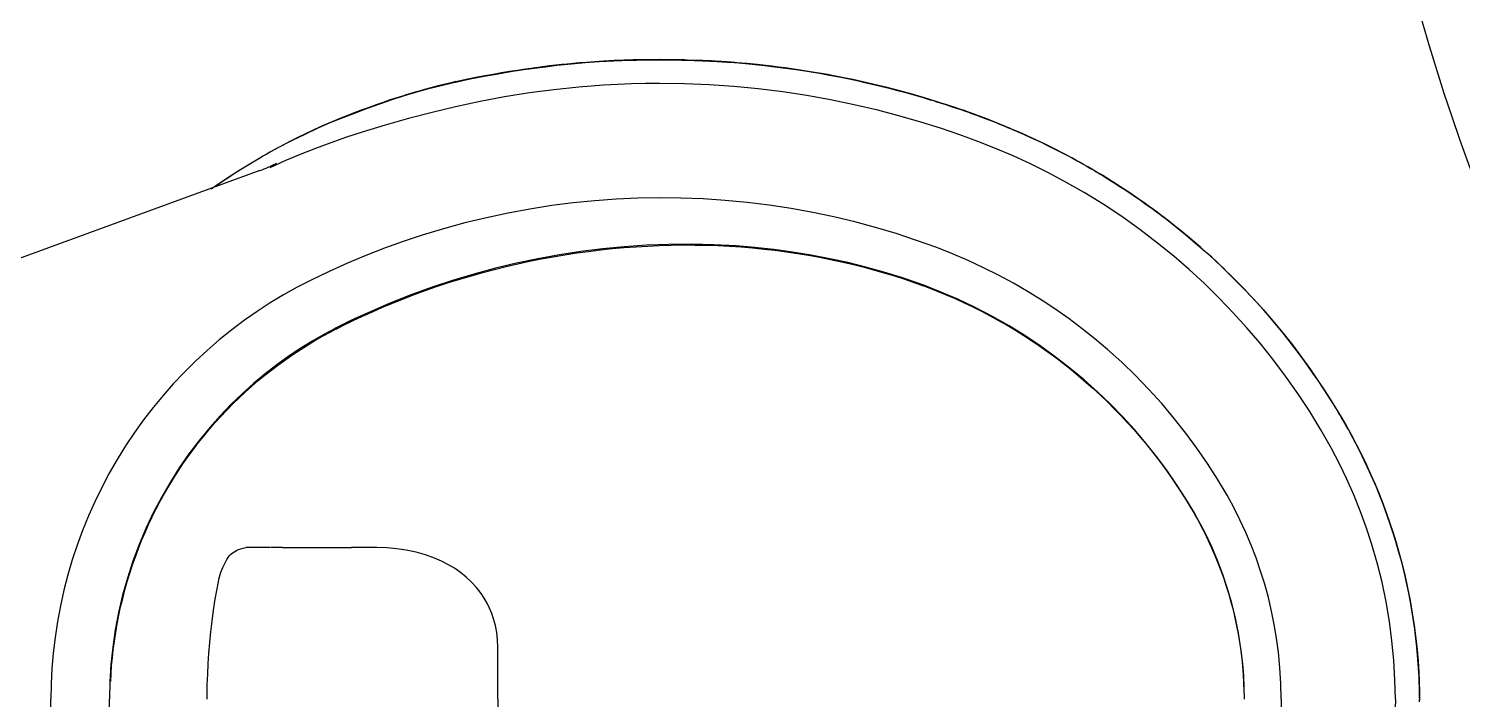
# Model space of a CAD drawing. Header units: metres. Extents: x 2442 to 5008, y 1070 to 2228.
# Drawn here: x 2512.6025 to 2513.0288, y 1093.0941 to 1093.2935 of the extents above; entities that cross this region are included whole.
import ezdxf

# ---------------------------------------------------------------- set-up
doc = ezdxf.new("R2010")
doc.units = ezdxf.units.M
doc.layers.add('ARQ LAYOUT', color=252, linetype='Continuous')
doc.layers.add('ARQ-TEXTO3', color=3, linetype='Continuous')

# ---------------------------------------------------------------- blocks, each defined once
blk = doc.blocks.new('A$C072D13A2')
for p, q in [((0.15773, -0.21299), (0.11625, -0.09953)), ((-0.00412, -0.15094), (0.00045, -0.15086)), ((0.00501, -0.15094), (0.00045, -0.15086)), ((0.00958, -0.15116), (0.00501, -0.15094)), ((0.01413, -0.15154), (0.00958, -0.15116)), ((0.01885, -0.15209), (0.01413, -0.15154)), ((0.02356, -0.1528), (0.01885, -0.15209)), ((0.02825, -0.15367), (0.02356, -0.1528)), ((0.0329, -0.1547), (0.02825, -0.15367)), ((0.03751, -0.15589), (0.0329, -0.1547)), ((0.04194, -0.1572), (0.03751, -0.15589)), ((0.04634, -0.15865), (0.04194, -0.1572)), ((0.05068, -0.16025), (0.04634, -0.15865)), ((0.05497, -0.16199), (0.05068, -0.16025)), ((0.05919, -0.16387), (0.05497, -0.16199)), ((0.06347, -0.16595), (0.05919, -0.16387)), ((0.06768, -0.16818), (0.06347, -0.16595)), ((-0.00474, -0.16835), (0.00045, -0.16824)), ((0.00564, -0.16835), (0.00045, -0.16824)), ((0.01082, -0.16868), (0.00564, -0.16835)), ((0.00579, -0.16864), (0.00821, -0.16876)), ((0.00821, -0.16876), (0.01043, -0.16891)), ((0.01043, -0.16891), (0.0128, -0.16912)), ((0.01599, -0.16922), (0.01082, -0.16868)), ((0.0128, -0.16912), (0.01518, -0.16938)), ((0.01518, -0.16938), (0.01775, -0.16972)), ((0.02113, -0.16997), (0.01599, -0.16922)), ((0.01775, -0.16972), (0.02032, -0.17011)), ((0.02032, -0.17011), (0.02288, -0.17055)), ((0.02623, -0.17094), (0.02113, -0.16997)), ((0.07181, -0.17056), (0.06768, -0.16818)), ((0.02288, -0.17055), (0.02543, -0.17104)), ((0.02543, -0.17104), (0.02796, -0.17159)), ((0.03139, -0.17215), (0.02623, -0.17094)), ((0.02796, -0.17159), (0.03048, -0.17219)), ((0.03048, -0.17219), (0.03298, -0.17284)), ((0.03651, -0.17358), (0.03139, -0.17215)), ((0.03298, -0.17284), (0.03547, -0.17354)), ((0.03547, -0.17354), (0.03794, -0.1743)), ((0.04156, -0.17523), (0.03651, -0.17358)), ((0.03794, -0.1743), (0.0404, -0.1751)), ((0.07586, -0.17307), (0.07181, -0.17056)), ((0.07982, -0.17572), (0.07586, -0.17307)), ((0.0404, -0.1751), (0.04283, -0.17596)), ((0.04653, -0.17709), (0.04156, -0.17523)), ((0.04283, -0.17596), (0.04526, -0.17687)), ((0.04526, -0.17687), (0.04766, -0.17783)), ((0.05128, -0.17909), (0.04653, -0.17709)), ((0.04766, -0.17783), (0.05005, -0.17884)), ((0.05005, -0.17884), (0.0524, -0.1799)), ((0.08357, -0.17842), (0.07982, -0.17572)), ((0.08724, -0.18124), (0.08357, -0.17842)), ((0.05594, -0.1813), (0.05128, -0.17909)), ((0.0524, -0.1799), (0.05474, -0.181)), ((0.05474, -0.181), (0.05706, -0.18216)), ((0.06051, -0.1837), (0.05594, -0.1813)), ((0.05706, -0.18216), (0.05935, -0.18337)), ((0.09081, -0.18419), (0.08724, -0.18124)), ((0.05935, -0.18337), (0.06163, -0.18463)), ((0.06497, -0.18628), (0.06051, -0.1837)), ((0.06163, -0.18463), (0.06387, -0.18593)), ((0.06387, -0.18593), (0.06609, -0.18728)), ((0.06925, -0.189), (0.06497, -0.18628)), ((0.06609, -0.18728), (0.06829, -0.18868)), ((0.09428, -0.18725), (0.09081, -0.18419)), ((0.09764, -0.19043), (0.09428, -0.18725)), ((0.06829, -0.18868), (0.07045, -0.19012)), ((0.07342, -0.19189), (0.06925, -0.189)), ((0.07045, -0.19012), (0.07257, -0.1916)), ((0.07257, -0.1916), (0.07466, -0.19313)), ((0.10099, -0.19381), (0.09764, -0.19043)), ((0.07747, -0.19495), (0.07342, -0.19189)), ((0.07466, -0.19313), (0.07672, -0.19469)), ((0.07672, -0.19469), (0.07873, -0.1963)), ((0.08139, -0.19818), (0.07747, -0.19495)), ((0.10422, -0.19731), (0.10099, -0.19381)), ((0.00045, -0.1973), (0.00178, -0.19731)), ((0.00178, -0.19731), (0.00475, -0.19736)), ((0.00475, -0.19736), (0.00793, -0.19747)), ((0.00793, -0.19747), (0.01103, -0.19763)), ((0.01103, -0.19763), (0.01416, -0.19784)), ((0.01416, -0.19784), (0.01732, -0.19811)), ((0.01732, -0.19811), (0.02051, -0.19843)), ((0.02051, -0.19843), (0.02372, -0.19881)), ((0.02372, -0.19881), (0.02696, -0.19924)), ((0.02696, -0.19924), (0.03021, -0.19973)), ((0.03021, -0.19973), (0.03544, -0.20064)), ((0.07873, -0.1963), (0.08071, -0.19794)), ((0.08071, -0.19794), (0.08266, -0.19963)), ((0.0848, -0.20122), (0.08139, -0.19818)), ((0.08266, -0.19963), (0.08458, -0.20137)), ((0.10734, -0.20091), (0.10422, -0.19731)), ((0.15225, -0.19849), (0.15381, -0.20074)), ((0.15305, -0.19985), (0.15241, -0.19892)), ((0.15443, -0.20188), (0.15305, -0.19985)), ((0.03544, -0.20064), (0.03615, -0.2008)), ((0.03615, -0.2008), (0.03687, -0.20099)), ((0.03687, -0.20099), (0.03759, -0.20119)), ((0.03759, -0.20119), (0.03829, -0.20143)), ((0.03829, -0.20143), (0.03897, -0.20168)), ((0.03897, -0.20168), (0.03963, -0.20195)), ((0.03963, -0.20195), (0.04027, -0.20223)), ((0.04027, -0.20223), (0.04088, -0.20254)), ((0.04088, -0.20254), (0.04148, -0.20286)), ((0.04148, -0.20286), (0.04205, -0.2032)), ((0.04205, -0.2032), (0.04259, -0.20355)), ((0.04259, -0.20355), (0.04308, -0.2039)), ((0.04323, -0.20399), (0.04308, -0.2039)), ((0.04308, -0.2039), (0.04318, -0.20397)), ((0.04318, -0.20397), (0.04352, -0.20428)), ((0.04352, -0.20428), (0.04385, -0.20464)), ((0.08458, -0.20137), (0.08645, -0.20314)), ((0.08811, -0.20439), (0.0848, -0.20122)), ((0.08645, -0.20314), (0.08829, -0.20494)), ((0.09129, -0.20768), (0.08811, -0.20439)), ((0.11032, -0.20462), (0.10734, -0.20091)), ((0.11318, -0.20843), (0.11032, -0.20462)), ((0.15381, -0.20074), (0.15638, -0.20461)), ((0.15568, -0.20376), (0.15443, -0.20188)), ((0.1568, -0.20549), (0.15568, -0.20376)), ((0.15638, -0.20461), (0.15914, -0.20901)), ((0.04385, -0.20464), (0.04416, -0.20505)), ((0.04416, -0.20505), (0.04445, -0.20553)), ((0.04445, -0.20553), (0.04473, -0.20606)), ((0.04473, -0.20606), (0.04499, -0.20666)), ((0.04499, -0.20666), (0.04522, -0.20731)), ((0.04522, -0.20731), (0.04541, -0.20801)), ((0.04541, -0.20801), (0.04557, -0.20877)), ((0.04558, -0.21617), (0.04558, -0.2088)), ((0.08829, -0.20494), (0.09009, -0.20679)), ((0.09009, -0.20679), (0.09184, -0.20866)), ((0.09435, -0.21109), (0.09129, -0.20768)), ((0.09184, -0.20866), (0.09356, -0.21058)), ((0.11583, -0.21222), (0.11318, -0.20843)), ((0.15779, -0.20706), (0.1568, -0.20549)), ((0.15867, -0.20847), (0.15779, -0.20706)), ((0.15944, -0.20972), (0.15867, -0.20847)), ((0.09356, -0.21058), (0.09524, -0.21253)), ((0.09721, -0.21453), (0.09435, -0.21109)), ((0.09524, -0.21253), (0.09687, -0.21451)), ((0.11835, -0.2161), (0.11583, -0.21222)), ((0.15773, -0.21299), (0.1577, -0.213)), ((0.15914, -0.20901), (0.16179, -0.2135)), ((0.1601, -0.21081), (0.15944, -0.20972)), ((0.16053, -0.21153), (0.1601, -0.21081)), ((0.16091, -0.21216), (0.16053, -0.21153)), ((0.16122, -0.21268), (0.16091, -0.21216)), ((0.1615, -0.21316), (0.16122, -0.21268)), ((0.16195, -0.21391), (0.1615, -0.21316)), ((0.04558, -0.21974), (0.04558, -0.21638)), ((0.09687, -0.21451), (0.09846, -0.21654)), ((0.09995, -0.21807), (0.09721, -0.21453)), ((0.09846, -0.21654), (0.10001, -0.21859)), ((0.12074, -0.22006), (0.11835, -0.2161)), ((0.16056, -0.22042), (0.15853, -0.21595)), ((0.1598, -0.21794), (0.15905, -0.2162)), ((0.16179, -0.2135), (0.16432, -0.21806)), ((0.16249, -0.21485), (0.16195, -0.21391)), ((0.16312, -0.21596), (0.16249, -0.21485)), ((0.16384, -0.21725), (0.16312, -0.21596)), ((0.16465, -0.21873), (0.16384, -0.21725)), ((0.04558, -0.21974), (0.04558, -0.24026)), ((0.10256, -0.22171), (0.09995, -0.21807)), ((0.10001, -0.21859), (0.10153, -0.22068)), ((0.10153, -0.22068), (0.10299, -0.22281)), ((0.123, -0.2241), (0.12074, -0.22006)), ((0.16248, -0.22495), (0.16056, -0.22042)), ((0.16432, -0.21806), (0.16674, -0.2227)), ((0.16553, -0.2204), (0.16465, -0.21873)), ((0.1665, -0.22225), (0.16553, -0.2204)), ((0.10504, -0.22545), (0.10256, -0.22171)), ((0.10299, -0.22281), (0.10442, -0.22497)), ((0.10442, -0.22497), (0.1058, -0.22716)), ((0.10703, -0.22869), (0.10504, -0.22545)), ((0.12513, -0.22821), (0.123, -0.2241)), ((0.16429, -0.22951), (0.16248, -0.22495)), ((0.16714, -0.22351), (0.1665, -0.22225)), ((0.16674, -0.2227), (0.16855, -0.22641)), ((0.16753, -0.2243), (0.16714, -0.22351)), ((0.16865, -0.22659), (0.16753, -0.2243)), ((0.1058, -0.22716), (0.10713, -0.22936)), ((0.10892, -0.23199), (0.10703, -0.22869)), ((0.10713, -0.22936), (0.10841, -0.2316)), ((0.12771, -0.23359), (0.12513, -0.22821)), ((0.16599, -0.2341), (0.16429, -0.22951)), ((0.16855, -0.22641), (0.17029, -0.23015)), ((0.16982, -0.22908), (0.16865, -0.22659)), ((0.17105, -0.23179), (0.16982, -0.22908)), ((0.17029, -0.23015), (0.17194, -0.23394)), ((0.10841, -0.2316), (0.10964, -0.23386)), ((0.11071, -0.23535), (0.10892, -0.23199)), ((0.10964, -0.23386), (0.11051, -0.23551)), ((0.13015, -0.23902), (0.12771, -0.23359)), ((0.1676, -0.23872), (0.16599, -0.2341)), ((0.17231, -0.23472), (0.17105, -0.23179)), ((0.17194, -0.23394), (0.1735, -0.23777)), ((0.11051, -0.23551), (0.11054, -0.23547)), ((0.11051, -0.23552), (0.11051, -0.23551)), ((0.11051, -0.23552), (0.11067, -0.23584)), ((0.11054, -0.23547), (0.11061, -0.23542)), ((0.11061, -0.23542), (0.11071, -0.23535)), ((0.1107, -0.23579), (0.11067, -0.23583)), ((0.11067, -0.23583), (0.11067, -0.23583)), ((0.11067, -0.23584), (0.11159, -0.23768)), ((0.11077, -0.23574), (0.1107, -0.23579)), ((0.11088, -0.23566), (0.11071, -0.23535)), ((0.11071, -0.23535), (0.11071, -0.23535)), ((0.11088, -0.23566), (0.11077, -0.23574)), ((0.11326, -0.24048), (0.11088, -0.23566)), ((0.11159, -0.23768), (0.11309, -0.24073)), ((0.16912, -0.24338), (0.1676, -0.23872)), ((0.17355, -0.23776), (0.17231, -0.23472)), ((0.17363, -0.23776), (0.1735, -0.23777)), ((0.1735, -0.23777), (0.17491, -0.24138)), ((0.17359, -0.23786), (0.17365, -0.2378)), ((0.17466, -0.24058), (0.17359, -0.23786)), ((0.17365, -0.2378), (0.17363, -0.23776)), ((0.04558, -0.24779), (0.04558, -0.24026)), ((0.11309, -0.24073), (0.11438, -0.24347)), ((0.11553, -0.24536), (0.11326, -0.24048)), ((0.13245, -0.24452), (0.13015, -0.23902)), ((0.17562, -0.24311), (0.17466, -0.24058)), ((0.17491, -0.24138), (0.17626, -0.24501)), ((0.11438, -0.24347), (0.11572, -0.24644)), ((0.11817, -0.25147), (0.11553, -0.24536)), ((0.11572, -0.24644), (0.11704, -0.24947)), ((0.1346, -0.25005), (0.13245, -0.24452)), ((0.17121, -0.25027), (0.16912, -0.24338)), ((0.17649, -0.24546), (0.17562, -0.24311)), ((0.17626, -0.24501), (0.17756, -0.24866)), ((0.17727, -0.24762), (0.17649, -0.24546)), ((0.04525, -0.25367), (0.04549, -0.25076)), ((0.04549, -0.25076), (0.04558, -0.24779)), ((0.11704, -0.24947), (0.11838, -0.25268)), ((0.12063, -0.25766), (0.11817, -0.25147)), ((0.13661, -0.25562), (0.1346, -0.25005)), ((0.17315, -0.25722), (0.17121, -0.25027)), ((0.17797, -0.24962), (0.17727, -0.24762)), ((0.17756, -0.24866), (0.1788, -0.25231)), ((0.17858, -0.25143), (0.17797, -0.24962)), ((0.17912, -0.25304), (0.17858, -0.25143)), ((0.04484, -0.25652), (0.04525, -0.25367)), ((0.11838, -0.25268), (0.11967, -0.25591)), ((0.13848, -0.26125), (0.13661, -0.25562)), ((0.1788, -0.25231), (0.17998, -0.25599)), ((0.17957, -0.25445), (0.17912, -0.25304)), ((0.17995, -0.25565), (0.17957, -0.25445)), ((0.1802, -0.25646), (0.17995, -0.25565)), ((0.04343, -0.26224), (0.04423, -0.25942)), ((0.04423, -0.25942), (0.04484, -0.25652)), ((0.11967, -0.25591), (0.12092, -0.25917)), ((0.1229, -0.26392), (0.12063, -0.25766)), ((0.12092, -0.25917), (0.12212, -0.26246)), ((0.17495, -0.26419), (0.17315, -0.25722)), ((0.17998, -0.25599), (0.18107, -0.25962)), ((0.18044, -0.25723), (0.1802, -0.25646)), ((0.18071, -0.25813), (0.18044, -0.25723)), ((0.18102, -0.25915), (0.18071, -0.25813)), ((0.18135, -0.26031), (0.18102, -0.25915)), ((0.18107, -0.25962), (0.1821, -0.26326)), ((0.04245, -0.26496), (0.04343, -0.26224)), ((0.12212, -0.26246), (0.12327, -0.26577)), ((0.125, -0.27025), (0.1229, -0.26392)), ((0.14039, -0.26756), (0.13848, -0.26125)), ((0.17663, -0.27119), (0.17495, -0.26419)), ((0.18182, -0.26196), (0.18135, -0.26031)), ((0.18232, -0.26382), (0.18182, -0.26196)), ((0.1821, -0.26326), (0.18304, -0.26691)), ((0.18286, -0.26589), (0.18232, -0.26382)), ((0.04058, -0.2689), (0.04156, -0.26699)), ((0.04156, -0.26699), (0.04245, -0.26496)), ((0.12327, -0.26577), (0.12437, -0.26912)), ((0.14212, -0.27393), (0.14039, -0.26756)), ((0.18342, -0.26818), (0.18286, -0.26589)), ((0.18304, -0.26691), (0.18389, -0.27057)), ((0.18398, -0.27067), (0.18342, -0.26818)), ((0.03681, -0.27432), (0.03819, -0.27261)), ((0.03819, -0.27261), (0.03944, -0.27082)), ((0.03944, -0.27082), (0.04058, -0.2689)), ((0.12437, -0.26912), (0.12542, -0.27249)), ((0.12691, -0.27663), (0.125, -0.27025)), ((0.12542, -0.27249), (0.12643, -0.27588)), ((0.17822, -0.27846), (0.17663, -0.27119)), ((0.184, -0.27059), (0.18389, -0.27056)), ((0.18389, -0.27057), (0.18403, -0.27119)), ((0.18402, -0.27062), (0.184, -0.27059)), ((0.18416, -0.27123), (0.18402, -0.27062)), ((0.18403, -0.27119), (0.18494, -0.27553)), ((0.18413, -0.27121), (0.18403, -0.27119)), ((0.18412, -0.27129), (0.18416, -0.27124)), ((0.18476, -0.27432), (0.18412, -0.27129)), ((0.18416, -0.27123), (0.18413, -0.27121)), ((0.18416, -0.27124), (0.18416, -0.27123)), ((0.03369, -0.2774), (0.03532, -0.27591)), ((0.03532, -0.27591), (0.03681, -0.27432)), ((0.12643, -0.27588), (0.12739, -0.27931)), ((0.12864, -0.28306), (0.12691, -0.27663)), ((0.14368, -0.28034), (0.14212, -0.27393)), ((0.18535, -0.27722), (0.18476, -0.27432)), ((0.18494, -0.27553), (0.18575, -0.27967)), ((0.02599, -0.28194), (0.02757, -0.28128)), ((0.02757, -0.28128), (0.02909, -0.28053)), ((0.02909, -0.28053), (0.03055, -0.27968)), ((0.03055, -0.27968), (0.03195, -0.27875)), ((0.03195, -0.27875), (0.03369, -0.2774)), ((0.12739, -0.27931), (0.1283, -0.28276)), ((0.14505, -0.2868), (0.14368, -0.28034)), ((0.1796, -0.28577), (0.17822, -0.27846)), ((0.18585, -0.27984), (0.18535, -0.27722)), ((0.18575, -0.27967), (0.1865, -0.28382)), ((0.18631, -0.28239), (0.18585, -0.27984)), ((0.00045, -0.28373), (-0.01509, -0.28373)), ((0.00045, -0.28373), (0.01598, -0.28373)), ((0.01598, -0.28373), (0.01818, -0.28365)), ((0.01818, -0.28365), (0.02031, -0.28342)), ((0.02031, -0.28342), (0.02237, -0.28303)), ((0.02237, -0.28303), (0.02436, -0.2825)), ((0.02436, -0.2825), (0.02599, -0.28194)), ((0.1283, -0.28276), (0.12916, -0.28623)), ((0.13014, -0.28934), (0.12864, -0.28306)), ((0.18674, -0.28486), (0.18631, -0.28239)), ((0.1865, -0.28382), (0.18721, -0.28809)), ((0.18714, -0.28724), (0.18674, -0.28486)), ((0.12916, -0.28623), (0.12997, -0.28971)), ((0.12997, -0.28971), (0.13072, -0.29319)), ((0.13147, -0.29568), (0.13014, -0.28934)), ((0.14625, -0.29329), (0.14505, -0.2868)), ((0.18078, -0.29312), (0.1796, -0.28577)), ((0.1875, -0.28955), (0.18714, -0.28724)), ((0.18721, -0.28809), (0.18773, -0.29149)), ((0.18775, -0.29128), (0.1875, -0.28955)), ((0.13072, -0.29319), (0.13142, -0.29668)), ((0.14726, -0.2998), (0.14625, -0.29329)), ((0.18175, -0.30045), (0.18078, -0.29312)), ((0.18773, -0.29149), (0.18817, -0.29465)), ((0.18797, -0.2928), (0.18775, -0.29128)), ((0.18818, -0.29427), (0.18797, -0.2928)), ((0.13142, -0.29668), (0.13206, -0.30018)), ((0.13263, -0.30205), (0.13147, -0.29568)), ((0.18817, -0.29465), (0.18859, -0.29792)), ((0.18836, -0.29569), (0.18818, -0.29427)), ((0.18854, -0.29705), (0.18836, -0.29569)), ((0.18879, -0.2991), (0.18854, -0.29705)), ((0.18859, -0.29792), (0.18899, -0.30127)), ((0.13206, -0.30018), (0.13265, -0.30368)), ((0.1336, -0.30844), (0.13263, -0.30205)), ((0.14806, -0.30617), (0.14726, -0.2998)), ((0.18251, -0.3078), (0.18175, -0.30045)), ((0.18901, -0.30101), (0.18879, -0.2991)), ((0.18899, -0.30127), (0.18944, -0.30569)), ((0.18919, -0.30275), (0.18901, -0.30101)), ((0.13265, -0.30368), (0.13319, -0.3072)), ((0.1487, -0.31255), (0.14806, -0.30617)), ((0.18935, -0.30432), (0.18919, -0.30275)), ((0.18945, -0.30532), (0.18935, -0.30432)), ((0.18944, -0.30569), (0.18979, -0.30969)), ((0.18953, -0.30617), (0.18945, -0.30532)), ((0.18961, -0.307), (0.18953, -0.30617)), ((0.13319, -0.3072), (0.13367, -0.31072)), ((0.1344, -0.31487), (0.1336, -0.30844)), ((0.13367, -0.31072), (0.1341, -0.31425)), ((0.18307, -0.31517), (0.18251, -0.3078)), ((0.18969, -0.30793), (0.18961, -0.307)), ((0.18977, -0.30895), (0.18969, -0.30793)), ((0.18986, -0.31008), (0.18977, -0.30895)), ((0.18979, -0.30969), (0.19009, -0.31389)), ((0.18996, -0.3113), (0.18986, -0.31008)), ((0.1341, -0.31425), (0.13447, -0.31779)), ((0.13502, -0.3213), (0.1344, -0.31487)), ((0.14916, -0.31896), (0.1487, -0.31255)), ((0.1833, -0.31934), (0.18307, -0.31517)), ((0.19005, -0.31264), (0.18996, -0.3113)), ((0.19014, -0.31393), (0.19005, -0.31264)), ((0.19009, -0.31389), (0.19034, -0.31829)), ((0.19022, -0.31532), (0.19014, -0.31393)), ((0.1903, -0.3168), (0.19022, -0.31532)), ((0.13447, -0.31779), (0.13479, -0.32131)), ((0.14944, -0.32537), (0.14916, -0.31896)), ((0.18346, -0.32352), (0.1833, -0.31934)), ((0.19038, -0.31838), (0.1903, -0.3168)), ((0.19034, -0.31829), (0.19044, -0.32064)), ((0.19045, -0.32006), (0.19038, -0.31838)), ((0.13479, -0.32131), (0.13506, -0.32483)), ((0.13547, -0.32795), (0.13502, -0.3213)), ((0.18356, -0.3277), (0.18346, -0.32352)), ((0.19044, -0.32064), (0.19051, -0.32278)), ((0.1905, -0.32134), (0.19045, -0.32006)), ((0.19054, -0.32265), (0.1905, -0.32134)), ((0.19051, -0.32278), (0.19057, -0.32501)), ((0.19058, -0.32403), (0.19054, -0.32265)), ((0.13506, -0.32483), (0.13526, -0.32834)), ((0.13572, -0.33462), (0.13547, -0.32795)), ((0.14955, -0.33179), (0.14944, -0.32537)), ((0.18359, -0.33187), (0.18356, -0.3277)), ((0.19057, -0.32501), (0.19061, -0.32734)), ((0.19062, -0.3255), (0.19058, -0.32403)), ((0.19061, -0.32734), (0.19063, -0.32955)), ((0.19064, -0.32706), (0.19062, -0.3255)), ((0.19066, -0.3286), (0.19064, -0.32706)), ((0.13526, -0.32834), (0.13542, -0.33185)), ((0.13542, -0.33185), (0.13552, -0.33534)), ((0.14949, -0.3382), (0.14955, -0.33179)), ((0.18347, -0.33921), (0.18359, -0.33187)), ((0.19063, -0.32955), (0.19063, -0.33182)), ((0.1907, -0.33183), (0.19063, -0.33182)), ((0.19063, -0.33187), (0.19063, -0.33187)), ((0.19063, -0.33187), (0.19063, -0.33187)), ((0.19063, -0.33187), (0.19063, -0.33187)), ((0.19063, -0.33187), (0.19063, -0.33188)), ((0.1907, -0.33189), (0.19063, -0.33187)), ((0.19063, -0.33188), (0.19063, -0.33188)), ((0.19063, -0.33188), (0.19063, -0.3319)), ((0.19063, -0.3319), (0.19063, -0.33198)), ((0.19063, -0.33198), (0.19063, -0.33214)), ((0.19063, -0.33214), (0.19063, -0.33243)), ((0.19063, -0.33243), (0.19063, -0.33306)), ((0.19067, -0.33018), (0.19066, -0.3286)), ((0.19066, -0.33184), (0.19067, -0.33018)), ((0.19066, -0.33184), (0.1907, -0.33184)), ((0.19066, -0.33192), (0.1907, -0.3319)), ((0.19066, -0.33194), (0.19066, -0.33192)), ((0.19066, -0.33192), (0.19066, -0.33192)), ((0.19066, -0.33192), (0.19066, -0.33192)), ((0.19066, -0.33192), (0.19066, -0.33192)), ((0.19066, -0.33192), (0.19066, -0.33192)), ((0.19066, -0.33192), (0.19066, -0.33192)), ((0.19066, -0.33199), (0.19066, -0.33194)), ((0.19066, -0.33212), (0.19066, -0.33199)), ((0.19066, -0.33236), (0.19066, -0.33212)), ((0.19066, -0.33285), (0.19066, -0.33236)), ((0.19071, -0.33183), (0.1907, -0.33183)), ((0.19071, -0.3319), (0.1907, -0.33189)), ((0.1907, -0.3319), (0.19071, -0.3319)), ((0.19071, -0.3319), (0.19071, -0.33183)), ((0.13552, -0.33534), (0.13556, -0.33883)), ((0.13577, -0.34129), (0.13572, -0.33462)), ((0.19061, -0.3366), (0.1906, -0.33694)), ((0.19062, -0.33576), (0.19061, -0.33613)), ((0.19061, -0.33613), (0.19061, -0.33633)), ((0.19061, -0.33633), (0.19061, -0.3366)), ((0.19063, -0.33426), (0.19062, -0.33479)), ((0.19062, -0.33479), (0.19062, -0.33532)), ((0.19062, -0.33532), (0.19062, -0.33576)), ((0.19063, -0.33306), (0.19063, -0.33352)), ((0.19063, -0.33352), (0.19063, -0.33384)), ((0.19063, -0.33384), (0.19063, -0.33426)), ((0.19063, -0.33695), (0.19064, -0.33666)), ((0.19064, -0.33602), (0.19065, -0.33554)), ((0.19064, -0.33627), (0.19064, -0.33602)), ((0.19064, -0.33643), (0.19064, -0.33627)), ((0.19064, -0.33666), (0.19064, -0.33643)), ((0.19065, -0.33494), (0.19066, -0.33431)), ((0.19065, -0.33554), (0.19065, -0.33494)), ((0.19066, -0.3332), (0.19066, -0.33285)), ((0.19066, -0.33357), (0.19066, -0.3332)), ((0.19066, -0.33382), (0.19066, -0.33357)), ((0.19066, -0.33431), (0.19066, -0.33382)), ((0.13556, -0.33883), (0.13555, -0.34231)), ((0.14924, -0.34477), (0.14949, -0.3382)), ((0.18317, -0.34655), (0.18347, -0.33921)), ((0.19045, -0.34354), (0.19056, -0.34002)), ((0.19054, -0.33986), (0.19047, -0.34212)), ((0.19055, -0.33944), (0.19054, -0.33986)), ((0.19056, -0.33903), (0.19055, -0.33944)), ((0.19057, -0.33849), (0.19056, -0.33903)), ((0.19056, -0.34002), (0.19057, -0.33964)), ((0.19058, -0.33788), (0.19057, -0.33849)), ((0.19057, -0.33964), (0.19058, -0.33926)), ((0.19059, -0.33737), (0.19058, -0.33788)), ((0.19058, -0.33926), (0.19059, -0.33889)), ((0.1906, -0.33694), (0.19059, -0.33737)), ((0.19059, -0.33889), (0.19061, -0.33829)), ((0.19061, -0.33829), (0.19062, -0.33776)), ((0.19062, -0.33776), (0.19063, -0.33731)), ((0.19063, -0.33731), (0.19063, -0.33695)), ((0.13555, -0.34231), (0.13549, -0.34577)), ((0.13562, -0.34795), (0.13577, -0.34129)), ((0.14881, -0.35134), (0.14924, -0.34477)), ((0.19034, -0.34524), (0.19031, -0.34604)), ((0.19037, -0.34465), (0.19034, -0.34524)), ((0.19039, -0.34425), (0.19037, -0.34465)), ((0.19037, -0.34534), (0.1904, -0.34473)), ((0.19041, -0.34376), (0.19039, -0.34425)), ((0.1904, -0.34454), (0.19041, -0.34439)), ((0.1904, -0.34473), (0.1904, -0.34454)), ((0.19044, -0.34294), (0.19041, -0.34376)), ((0.19041, -0.34439), (0.19042, -0.34427)), ((0.19042, -0.34417), (0.19043, -0.34387)), ((0.19042, -0.34427), (0.19042, -0.34417)), ((0.19043, -0.34387), (0.19045, -0.34354)), ((0.19047, -0.34212), (0.19044, -0.34294)), ((0.13537, -0.34922), (0.1352, -0.35266)), ((0.13527, -0.35461), (0.13562, -0.34795)), ((0.13549, -0.34577), (0.13537, -0.34922)), ((0.18268, -0.35388), (0.18317, -0.34655)), ((0.19015, -0.34898), (0.19009, -0.34987)), ((0.19013, -0.34976), (0.19016, -0.34916)), ((0.19021, -0.34794), (0.19015, -0.34898)), ((0.19016, -0.34916), (0.19021, -0.34844)), ((0.19026, -0.34703), (0.19021, -0.34794)), ((0.19021, -0.34844), (0.19025, -0.34777)), ((0.19025, -0.34777), (0.19028, -0.34716)), ((0.19031, -0.34604), (0.19026, -0.34703)), ((0.19028, -0.34716), (0.19033, -0.34615)), ((0.19033, -0.34615), (0.19037, -0.34534)), ((0.1352, -0.35266), (0.13497, -0.35608)), ((0.14819, -0.3579), (0.14881, -0.35134)), ((0.18991, -0.3526), (0.1897, -0.35529)), ((0.18981, -0.35427), (0.18985, -0.35372)), ((0.18985, -0.35372), (0.1899, -0.35313)), ((0.1899, -0.35313), (0.18994, -0.35252)), ((0.18995, -0.35196), (0.18991, -0.3526)), ((0.18994, -0.35252), (0.18999, -0.35188)), ((0.19, -0.35129), (0.18995, -0.35196)), ((0.18999, -0.35188), (0.19003, -0.35121)), ((0.19004, -0.35059), (0.19, -0.35129)), ((0.19003, -0.35121), (0.19006, -0.35074)), ((0.19009, -0.34987), (0.19004, -0.35059)), ((0.19006, -0.35074), (0.1901, -0.35026)), ((0.1901, -0.35026), (0.19013, -0.34976)), ((0.13497, -0.35608), (0.13469, -0.35948)), ((0.13481, -0.36022), (0.13527, -0.35461)), ((0.14738, -0.36443), (0.14819, -0.3579)), ((0.18199, -0.36119), (0.18268, -0.35388)), ((0.18921, -0.36083), (0.18949, -0.35794)), ((0.1897, -0.35529), (0.18943, -0.35836)), ((0.18949, -0.35794), (0.18976, -0.35484)), ((0.18976, -0.35484), (0.18981, -0.35427)), ((0.13421, -0.36581), (0.13481, -0.36022)), ((0.13469, -0.35948), (0.13436, -0.36286)), ((0.1811, -0.36847), (0.18199, -0.36119)), ((0.18914, -0.36123), (0.18885, -0.3639)), ((0.18892, -0.36349), (0.18921, -0.36083)), ((0.18943, -0.35836), (0.18914, -0.36123)), ((0.13345, -0.37139), (0.13421, -0.36581)), ((0.13398, -0.36622), (0.13354, -0.36956)), ((0.13436, -0.36286), (0.13398, -0.36622)), ((0.1464, -0.37094), (0.14738, -0.36443)), ((0.18847, -0.36722), (0.18872, -0.36519)), ((0.18869, -0.36526), (0.18849, -0.36689)), ((0.18885, -0.3639), (0.18869, -0.36526)), ((0.18872, -0.36519), (0.18892, -0.36349)), ((0.13354, -0.36956), (0.13305, -0.37288)), ((0.18002, -0.37559), (0.1811, -0.36847)), ((0.18807, -0.37007), (0.18785, -0.37162)), ((0.18795, -0.37115), (0.18821, -0.36921)), ((0.18828, -0.36849), (0.18807, -0.37007)), ((0.18821, -0.36921), (0.18847, -0.36722)), ((0.18849, -0.36689), (0.18828, -0.36849)), ((0.13305, -0.37288), (0.13251, -0.37617)), ((0.13255, -0.37694), (0.13345, -0.37139)), ((0.14523, -0.37741), (0.1464, -0.37094)), ((0.1871, -0.3767), (0.18739, -0.37489)), ((0.18763, -0.37315), (0.18713, -0.37635)), ((0.18739, -0.37489), (0.18767, -0.37304)), ((0.18785, -0.37162), (0.18763, -0.37315)), ((0.18767, -0.37304), (0.18795, -0.37115)), ((0.13149, -0.38247), (0.13255, -0.37694)), ((0.13251, -0.37617), (0.13192, -0.37944)), ((0.14391, -0.38366), (0.14523, -0.37741)), ((0.17875, -0.38269), (0.18002, -0.37559)), ((0.18622, -0.38179), (0.18666, -0.37929)), ((0.18713, -0.37635), (0.18661, -0.37943)), ((0.18666, -0.37929), (0.1871, -0.3767)), ((0.13031, -0.38786), (0.13149, -0.38247)), ((0.13128, -0.38269), (0.13058, -0.38591)), ((0.13192, -0.37944), (0.13128, -0.38269)), ((0.14243, -0.38989), (0.14391, -0.38366)), ((0.17728, -0.38975), (0.17875, -0.38269)), ((0.18608, -0.38241), (0.18553, -0.38529)), ((0.18577, -0.3842), (0.18622, -0.38179)), ((0.18661, -0.37943), (0.18608, -0.38241)), ((0.12897, -0.39321), (0.13031, -0.38786)), ((0.13058, -0.38591), (0.12984, -0.38912)), ((0.18474, -0.38932), (0.18529, -0.38666)), ((0.18525, -0.38671), (0.18495, -0.38818)), ((0.18553, -0.38529), (0.18525, -0.38671)), ((0.18529, -0.38666), (0.18577, -0.3842)), ((0.12984, -0.38912), (0.12904, -0.3923)), ((0.14077, -0.39607), (0.14243, -0.38989)), ((0.17563, -0.39677), (0.17728, -0.38975)), ((0.18332, -0.39561), (0.18418, -0.39185)), ((0.18434, -0.39104), (0.18403, -0.39243)), ((0.18418, -0.39185), (0.18474, -0.38932)), ((0.18464, -0.38963), (0.18434, -0.39104)), ((0.18495, -0.38818), (0.18464, -0.38963)), ((0.1282, -0.39546), (0.12731, -0.39858)), ((0.12749, -0.39853), (0.12897, -0.39321)), ((0.12904, -0.3923), (0.1282, -0.39546)), ((0.13894, -0.4022), (0.14077, -0.39607)), ((0.18236, -0.39954), (0.18332, -0.39561)), ((0.18342, -0.39511), (0.18282, -0.39761)), ((0.18372, -0.39379), (0.18342, -0.39511)), ((0.18403, -0.39243), (0.18372, -0.39379)), ((0.12585, -0.4038), (0.12749, -0.39853)), ((0.12731, -0.39858), (0.12637, -0.40167)), ((0.1738, -0.40373), (0.17563, -0.39677)), ((0.18138, -0.40331), (0.18236, -0.39954)), ((0.18218, -0.40016), (0.18153, -0.40263)), ((0.18282, -0.39761), (0.18218, -0.40016)), ((0.12406, -0.40902), (0.12585, -0.4038)), ((0.12538, -0.40473), (0.12434, -0.40777)), ((0.12637, -0.40167), (0.12538, -0.40473)), ((0.13694, -0.40827), (0.13894, -0.4022)), ((0.17211, -0.40956), (0.1738, -0.40373)), ((0.18038, -0.40694), (0.18138, -0.40331)), ((0.18153, -0.40263), (0.18088, -0.40504)), ((0.12434, -0.40777), (0.12353, -0.41006)), ((0.12368, -0.41008), (0.12406, -0.40902)), ((0.13477, -0.41429), (0.13694, -0.40827)), ((0.17932, -0.4106), (0.18038, -0.40694)), ((0.1802, -0.40749), (0.17948, -0.40996)), ((0.18088, -0.40504), (0.1802, -0.40749)), ((0.12166, -0.4153), (0.12357, -0.41038)), ((0.12284, -0.41188), (0.12185, -0.41443)), ((0.12341, -0.41038), (0.12284, -0.41188)), ((0.12352, -0.41007), (0.12341, -0.41037)), ((0.12343, -0.41036), (0.12341, -0.41037)), ((0.12348, -0.41037), (0.12343, -0.41036)), ((0.12357, -0.41038), (0.12348, -0.41037)), ((0.12353, -0.41006), (0.12352, -0.41006)), ((0.12368, -0.41008), (0.12353, -0.41006)), ((0.12357, -0.41038), (0.12368, -0.41008)), ((0.12368, -0.41008), (0.12368, -0.41008)), ((0.17029, -0.41535), (0.17211, -0.40956)), ((0.17849, -0.41327), (0.17818, -0.41424)), ((0.17826, -0.41408), (0.17932, -0.4106)), ((0.17877, -0.41233), (0.17849, -0.41327)), ((0.17948, -0.40996), (0.17877, -0.41233)), ((0.11941, -0.42055), (0.12166, -0.4153)), ((0.12075, -0.41711), (0.1196, -0.41976)), ((0.12185, -0.41443), (0.12075, -0.41711)), ((0.13292, -0.41898), (0.13477, -0.41429)), ((0.16834, -0.4211), (0.17029, -0.41535)), ((0.17706, -0.41775), (0.17679, -0.41858)), ((0.17695, -0.41814), (0.17735, -0.41693)), ((0.17732, -0.41696), (0.17706, -0.41775)), ((0.17755, -0.41623), (0.17732, -0.41696)), ((0.17735, -0.41693), (0.17777, -0.41563)), ((0.17787, -0.41524), (0.17755, -0.41623)), ((0.17777, -0.41563), (0.17826, -0.41408)), ((0.17818, -0.41424), (0.17787, -0.41524)), ((0.11696, -0.42573), (0.11941, -0.42055)), ((0.1196, -0.41976), (0.1184, -0.42239)), ((0.13093, -0.42362), (0.13292, -0.41898)), ((0.16637, -0.42644), (0.16834, -0.4211)), ((0.17581, -0.42147), (0.17543, -0.42255)), ((0.17551, -0.42238), (0.17604, -0.42086)), ((0.17616, -0.42044), (0.17581, -0.42147)), ((0.17604, -0.42086), (0.17652, -0.41945)), ((0.17649, -0.41946), (0.17616, -0.42044)), ((0.17679, -0.41858), (0.17649, -0.41946)), ((0.17652, -0.41945), (0.17695, -0.41814)), ((0.11433, -0.4308), (0.11696, -0.42573)), ((0.11715, -0.425), (0.11585, -0.42759)), ((0.1184, -0.42239), (0.11715, -0.425)), ((0.1288, -0.4282), (0.13093, -0.42362)), ((0.17415, -0.42611), (0.17367, -0.42742)), ((0.17406, -0.42642), (0.17433, -0.42569)), ((0.17461, -0.42487), (0.17415, -0.42611)), ((0.17433, -0.42569), (0.17494, -0.42399)), ((0.17503, -0.42368), (0.17461, -0.42487)), ((0.17494, -0.42399), (0.17551, -0.42238)), ((0.17543, -0.42255), (0.17503, -0.42368)), ((0.11451, -0.43015), (0.11312, -0.43268)), ((0.11585, -0.42759), (0.11451, -0.43015)), ((0.12655, -0.43267), (0.1288, -0.4282)), ((0.16427, -0.43174), (0.16637, -0.42644)), ((0.17229, -0.43104), (0.17285, -0.42961)), ((0.17276, -0.4298), (0.17235, -0.43085)), ((0.1732, -0.42865), (0.17276, -0.4298)), ((0.17285, -0.42961), (0.17314, -0.42887)), ((0.17314, -0.42887), (0.17343, -0.42809)), ((0.17367, -0.42742), (0.1732, -0.42865)), ((0.17343, -0.42809), (0.17374, -0.42727)), ((0.17374, -0.42727), (0.17406, -0.42642)), ((0.11151, -0.43578), (0.11433, -0.4308)), ((0.11312, -0.43268), (0.11168, -0.43519)), ((0.12417, -0.43708), (0.12655, -0.43267)), ((0.16203, -0.43698), (0.16427, -0.43174)), ((0.17088, -0.43451), (0.17054, -0.43533)), ((0.17064, -0.43512), (0.17096, -0.43434)), ((0.1713, -0.43347), (0.17088, -0.43451)), ((0.17096, -0.43434), (0.17134, -0.43341)), ((0.17162, -0.43269), (0.1713, -0.43347)), ((0.17134, -0.43341), (0.17179, -0.43231)), ((0.17197, -0.43181), (0.17162, -0.43269)), ((0.17179, -0.43231), (0.17229, -0.43104)), ((0.17235, -0.43085), (0.17197, -0.43181)), ((0.10862, -0.44047), (0.11151, -0.43578)), ((0.11019, -0.43767), (0.10865, -0.44012)), ((0.11168, -0.43519), (0.11019, -0.43767)), ((0.12166, -0.44141), (0.12417, -0.43708)), ((0.15965, -0.44216), (0.16203, -0.43698)), ((0.16913, -0.43863), (0.16833, -0.44043)), ((0.16867, -0.43971), (0.16898, -0.439)), ((0.16898, -0.439), (0.1693, -0.43827)), ((0.16994, -0.43675), (0.16913, -0.43863)), ((0.1693, -0.43827), (0.16962, -0.43753)), ((0.16962, -0.43753), (0.16995, -0.43677)), ((0.17008, -0.43643), (0.16994, -0.43675)), ((0.16995, -0.43677), (0.17025, -0.43605)), ((0.17021, -0.4361), (0.17008, -0.43643)), ((0.1703, -0.4359), (0.17021, -0.4361)), ((0.17025, -0.43605), (0.17038, -0.43574)), ((0.17035, -0.43577), (0.1703, -0.4359)), ((0.17041, -0.43564), (0.17035, -0.43577)), ((0.17038, -0.43574), (0.17064, -0.43512)), ((0.17047, -0.43549), (0.17041, -0.43564)), ((0.17054, -0.43533), (0.17047, -0.43549)), ((0.10708, -0.44255), (0.10545, -0.44494)), ((0.10556, -0.44506), (0.10862, -0.44047)), ((0.10865, -0.44012), (0.10708, -0.44255)), ((0.11908, -0.44557), (0.12166, -0.44141)), ((0.15713, -0.44727), (0.15965, -0.44216)), ((0.16756, -0.44214), (0.16681, -0.44375)), ((0.16681, -0.44378), (0.16741, -0.44249)), ((0.16741, -0.44249), (0.16803, -0.44114)), ((0.16833, -0.44043), (0.16756, -0.44214)), ((0.16803, -0.44114), (0.16867, -0.43971)), ((0.10378, -0.44731), (0.10207, -0.44964)), ((0.10234, -0.44953), (0.10556, -0.44506)), ((0.10545, -0.44494), (0.10378, -0.44731)), ((0.11639, -0.44964), (0.11908, -0.44557)), ((0.15447, -0.4523), (0.15713, -0.44727)), ((0.16424, -0.4491), (0.16563, -0.44627)), ((0.16528, -0.44698), (0.16428, -0.44899)), ((0.16609, -0.44529), (0.16528, -0.44698)), ((0.16563, -0.44627), (0.16624, -0.44501)), ((0.16681, -0.44375), (0.16609, -0.44529)), ((0.16624, -0.44501), (0.16681, -0.44378)), ((0.09897, -0.45389), (0.10234, -0.44953)), ((0.10207, -0.44964), (0.10031, -0.45195)), ((0.11357, -0.45364), (0.11639, -0.44964)), ((0.16148, -0.4544), (0.16285, -0.45181)), ((0.16327, -0.45097), (0.16226, -0.45291)), ((0.16285, -0.45181), (0.16424, -0.4491)), ((0.16428, -0.44899), (0.16327, -0.45097)), ((0.09544, -0.45813), (0.09897, -0.45389)), ((0.09852, -0.45421), (0.09668, -0.45643)), ((0.10031, -0.45195), (0.09852, -0.45421)), ((0.11066, -0.45752), (0.11357, -0.45364)), ((0.15117, -0.45807), (0.15447, -0.4523)), ((0.16057, -0.45605), (0.15986, -0.45733)), ((0.16019, -0.45675), (0.16083, -0.4556)), ((0.16124, -0.45482), (0.16057, -0.45605)), ((0.16083, -0.4556), (0.16148, -0.4544)), ((0.16226, -0.45291), (0.16124, -0.45482)), ((0.09194, -0.46204), (0.09544, -0.45813)), ((0.09479, -0.45863), (0.09287, -0.4608)), ((0.09668, -0.45643), (0.09479, -0.45863)), ((0.10764, -0.46132), (0.11066, -0.45752)), ((0.14769, -0.46373), (0.15117, -0.45807)), ((0.15735, -0.46169), (0.15811, -0.46042)), ((0.15832, -0.46003), (0.158, -0.46058)), ((0.15811, -0.46042), (0.15883, -0.45917)), ((0.15911, -0.45865), (0.15832, -0.46003)), ((0.15883, -0.45917), (0.15952, -0.45794)), ((0.15986, -0.45733), (0.15911, -0.45865)), ((0.15952, -0.45794), (0.16019, -0.45675)), ((0.08831, -0.46584), (0.09194, -0.46204)), ((0.0909, -0.46294), (0.08889, -0.46503)), ((0.09287, -0.4608), (0.0909, -0.46294)), ((0.10451, -0.46503), (0.10764, -0.46132)), ((0.14401, -0.46927), (0.14769, -0.46373)), ((0.15577, -0.4643), (0.15528, -0.4651)), ((0.1555, -0.46477), (0.15589, -0.46413)), ((0.15595, -0.46401), (0.15577, -0.4643)), ((0.15589, -0.46413), (0.15661, -0.46294)), ((0.15628, -0.46346), (0.15595, -0.46401)), ((0.15664, -0.46287), (0.15628, -0.46346)), ((0.15661, -0.46294), (0.15735, -0.46169)), ((0.15699, -0.46229), (0.15664, -0.46287)), ((0.15733, -0.46171), (0.15699, -0.46229)), ((0.15767, -0.46114), (0.15733, -0.46171)), ((0.158, -0.46058), (0.15767, -0.46114)), ((0.08454, -0.46952), (0.08831, -0.46584)), ((0.08686, -0.46707), (0.0848, -0.46906)), ((0.08889, -0.46503), (0.08686, -0.46707)), ((0.10069, -0.46928), (0.10451, -0.46503)), ((0.1531, -0.46854), (0.15213, -0.47003)), ((0.15227, -0.46984), (0.15308, -0.46859)), ((0.15308, -0.46859), (0.15381, -0.46746)), ((0.15395, -0.46722), (0.1531, -0.46854)), ((0.15381, -0.46746), (0.15445, -0.46644)), ((0.15467, -0.46608), (0.15395, -0.46722)), ((0.15445, -0.46644), (0.15502, -0.46554)), ((0.15528, -0.4651), (0.15467, -0.46608)), ((0.15502, -0.46554), (0.1555, -0.46477)), ((0.07666, -0.47647), (0.08066, -0.47306)), ((0.08055, -0.47296), (0.07836, -0.47484)), ((0.08269, -0.47103), (0.08055, -0.47296)), ((0.08066, -0.47306), (0.08454, -0.46952)), ((0.0848, -0.46906), (0.08269, -0.47103)), ((0.09672, -0.47339), (0.10069, -0.46928)), ((0.14015, -0.47468), (0.14401, -0.46927)), ((0.14941, -0.47408), (0.15007, -0.47312)), ((0.15103, -0.47168), (0.14989, -0.47336)), ((0.15007, -0.47312), (0.15083, -0.472)), ((0.15083, -0.472), (0.15158, -0.47089)), ((0.15213, -0.47003), (0.15103, -0.47168)), ((0.15158, -0.47089), (0.15227, -0.46984)), ((0.07266, -0.47964), (0.07666, -0.47647)), ((0.07615, -0.47669), (0.07389, -0.47849)), ((0.07836, -0.47484), (0.07615, -0.47669)), ((0.08838, -0.48121), (0.09262, -0.47737)), ((0.09262, -0.47737), (0.09672, -0.47339)), ((0.13613, -0.47996), (0.14015, -0.47468)), ((0.14611, -0.47869), (0.14701, -0.47746)), ((0.14702, -0.47743), (0.14617, -0.47861)), ((0.14701, -0.47746), (0.14757, -0.47668)), ((0.14793, -0.47617), (0.14702, -0.47743)), ((0.14757, -0.47668), (0.14816, -0.47586)), ((0.14888, -0.47481), (0.14793, -0.47617)), ((0.14816, -0.47586), (0.14877, -0.47499)), ((0.14877, -0.47499), (0.14941, -0.47408)), ((0.14989, -0.47336), (0.14888, -0.47481)), ((0.06856, -0.48269), (0.07266, -0.47964)), ((0.07161, -0.48026), (0.06929, -0.48198)), ((0.07389, -0.47849), (0.07161, -0.48026)), ((0.08401, -0.4849), (0.08838, -0.48121)), ((0.13225, -0.48472), (0.13613, -0.47996)), ((0.14423, -0.48121), (0.14349, -0.48218)), ((0.14374, -0.48187), (0.14453, -0.48082)), ((0.14478, -0.48048), (0.14423, -0.48121)), ((0.14453, -0.48082), (0.14529, -0.47981)), ((0.14537, -0.47969), (0.14478, -0.48048)), ((0.14529, -0.47981), (0.14611, -0.47869)), ((0.14617, -0.47861), (0.14537, -0.47969)), ((0.06006, -0.48837), (0.06436, -0.4856)), ((0.06454, -0.48529), (0.06213, -0.48688)), ((0.06436, -0.4856), (0.06856, -0.48269)), ((0.06693, -0.48366), (0.06454, -0.48529)), ((0.06929, -0.48198), (0.06693, -0.48366)), ((0.07965, -0.48834), (0.08401, -0.4849)), ((0.12824, -0.48935), (0.13225, -0.48472)), ((0.14115, -0.48517), (0.13862, -0.48829)), ((0.13994, -0.48668), (0.14178, -0.48439)), ((0.14193, -0.48419), (0.14115, -0.48517)), ((0.14178, -0.48439), (0.14275, -0.48315)), ((0.14271, -0.48319), (0.14193, -0.48419)), ((0.14349, -0.48218), (0.14271, -0.48319)), ((0.14275, -0.48315), (0.14374, -0.48187)), ((0.05724, -0.4899), (0.05559, -0.49087)), ((0.05568, -0.49099), (0.06006, -0.48837)), ((0.05968, -0.48843), (0.05724, -0.4899)), ((0.06213, -0.48688), (0.05968, -0.48843)), ((0.07517, -0.49163), (0.07965, -0.48834)), ((0.12408, -0.49387), (0.12824, -0.48935)), ((0.13862, -0.48829), (0.13613, -0.49124)), ((0.1365, -0.49082), (0.13818, -0.48882)), ((0.13818, -0.48882), (0.13994, -0.48668)), ((0.0458, -0.49605), (0.04981, -0.49415)), ((0.04983, -0.49396), (0.04773, -0.49499)), ((0.04981, -0.49415), (0.05255, -0.49273)), ((0.05201, -0.49284), (0.04983, -0.49396)), ((0.05399, -0.49177), (0.05201, -0.49284)), ((0.05255, -0.49273), (0.05525, -0.49124)), ((0.05516, -0.49112), (0.05399, -0.49177)), ((0.05558, -0.49088), (0.05515, -0.49112)), ((0.05517, -0.49112), (0.05516, -0.49111)), ((0.05525, -0.49124), (0.05517, -0.49112)), ((0.05525, -0.49124), (0.05568, -0.49099)), ((0.0556, -0.49088), (0.05559, -0.49087)), ((0.05563, -0.49092), (0.0556, -0.49088)), ((0.05568, -0.49099), (0.05563, -0.49092)), ((0.05568, -0.49099), (0.05568, -0.49099)), ((0.07059, -0.49477), (0.07517, -0.49163)), ((0.11979, -0.49825), (0.12408, -0.49387)), ((0.1337, -0.49402), (0.13133, -0.49664)), ((0.1319, -0.49602), (0.13336, -0.49441)), ((0.13336, -0.49441), (0.13489, -0.49268)), ((0.13613, -0.49124), (0.1337, -0.49402)), ((0.13489, -0.49268), (0.1365, -0.49082)), ((0.03873, -0.49877), (0.03643, -0.49959)), ((0.03755, -0.49936), (0.04171, -0.49779)), ((0.04101, -0.4979), (0.03873, -0.49877)), ((0.04327, -0.49698), (0.04101, -0.4979)), ((0.04171, -0.49779), (0.0458, -0.49605)), ((0.04551, -0.49601), (0.04327, -0.49698)), ((0.04773, -0.49499), (0.04551, -0.49601)), ((0.06113, -0.50059), (0.06591, -0.49776)), ((0.06591, -0.49776), (0.07059, -0.49477)), ((0.11543, -0.50244), (0.11979, -0.49825)), ((0.12863, -0.49951), (0.12957, -0.49853)), ((0.13133, -0.49664), (0.12875, -0.49938)), ((0.12957, -0.49853), (0.13052, -0.49752)), ((0.13052, -0.49752), (0.1319, -0.49602)), ((0.02468, -0.50293), (0.02228, -0.50344)), ((0.02461, -0.5031), (0.02907, -0.50201)), ((0.02705, -0.50237), (0.02468, -0.50293)), ((0.02942, -0.50175), (0.02705, -0.50237)), ((0.02907, -0.50201), (0.03333, -0.50077)), ((0.03177, -0.50109), (0.02942, -0.50175)), ((0.03411, -0.50037), (0.03177, -0.50109)), ((0.03333, -0.50077), (0.03755, -0.49936)), ((0.03643, -0.49959), (0.03411, -0.50037)), ((0.05385, -0.50442), (0.05752, -0.50257)), ((0.05752, -0.50257), (0.06113, -0.50059)), ((0.11095, -0.5065), (0.11543, -0.50244)), ((0.12604, -0.50216), (0.12282, -0.50533)), ((0.12509, -0.50312), (0.12594, -0.50227)), ((0.12594, -0.50227), (0.12682, -0.50138)), ((0.12875, -0.49938), (0.12604, -0.50216)), ((0.12682, -0.50138), (0.12772, -0.50046)), ((0.12772, -0.50046), (0.12863, -0.49951)), ((0.00045, -0.50577), (0.00397, -0.50572)), ((0.00531, -0.50551), (0.00287, -0.50559)), ((0.00397, -0.50572), (0.00749, -0.50555)), ((0.00775, -0.50538), (0.00531, -0.50551)), ((0.00749, -0.50555), (0.011, -0.50527)), ((0.01019, -0.50519), (0.00775, -0.50538)), ((0.01262, -0.50495), (0.01019, -0.50519)), ((0.011, -0.50527), (0.01556, -0.50474)), ((0.01505, -0.50465), (0.01262, -0.50495)), ((0.01747, -0.5043), (0.01505, -0.50465)), ((0.01556, -0.50474), (0.0201, -0.50401)), ((0.01988, -0.5039), (0.01747, -0.5043)), ((0.02228, -0.50344), (0.01988, -0.5039)), ((0.0201, -0.50401), (0.02461, -0.5031)), ((0.04632, -0.50776), (0.05011, -0.50615)), ((0.05011, -0.50615), (0.05385, -0.50442)), ((0.10635, -0.51042), (0.11095, -0.5065)), ((0.12282, -0.50533), (0.1196, -0.50838)), ((0.12043, -0.50761), (0.1224, -0.50575)), ((0.1224, -0.50575), (0.12425, -0.50395)), ((0.12425, -0.50395), (0.12509, -0.50312)), ((0.03466, -0.51179), (0.0386, -0.51058)), ((0.0386, -0.51058), (0.04248, -0.50923)), ((0.04248, -0.50923), (0.04632, -0.50776)), ((0.10164, -0.5142), (0.10635, -0.51042)), ((0.11636, -0.5113), (0.11296, -0.51425)), ((0.11457, -0.51287), (0.11615, -0.51149)), ((0.11615, -0.51149), (0.11835, -0.50953)), ((0.1196, -0.50838), (0.11636, -0.5113)), ((0.11835, -0.50953), (0.12043, -0.50761)), ((0.01452, -0.51586), (0.0186, -0.51531)), ((0.0186, -0.51531), (0.02266, -0.51464)), ((0.02266, -0.51464), (0.02669, -0.51382)), ((0.02669, -0.51382), (0.03069, -0.51287)), ((0.03069, -0.51287), (0.03466, -0.51179)), ((0.09656, -0.51802), (0.10164, -0.5142)), ((0.10933, -0.51726), (0.11114, -0.51578)), ((0.11296, -0.51425), (0.10941, -0.51719)), ((0.11114, -0.51578), (0.11288, -0.51432)), ((0.11288, -0.51432), (0.11457, -0.51287)), ((0.00045, -0.51667), (-0.00425, -0.51658)), ((0.00045, -0.51667), (0.00515, -0.51658)), ((0.00515, -0.51658), (0.00984, -0.5163)), ((0.00984, -0.5163), (0.01452, -0.51586)), ((0.09135, -0.52169), (0.09656, -0.51802)), ((0.10583, -0.52002), (0.10222, -0.52274)), ((0.10552, -0.52026), (0.10746, -0.51875)), ((0.10941, -0.51719), (0.10583, -0.52002)), ((0.10746, -0.51875), (0.10933, -0.51726)), ((0.08604, -0.52519), (0.09135, -0.52169)), ((0.10222, -0.52274), (0.09855, -0.52539)), ((0.09964, -0.52462), (0.10166, -0.52316)), ((0.10166, -0.52316), (0.10362, -0.52171)), ((0.10362, -0.52171), (0.10552, -0.52026)), ((0.07507, -0.53164), (0.08061, -0.52851)), ((0.08061, -0.52851), (0.08604, -0.52519)), ((0.0947, -0.52803), (0.09222, -0.52967)), ((0.09296, -0.52919), (0.09523, -0.52768)), ((0.09855, -0.52539), (0.0947, -0.52803)), ((0.09523, -0.52768), (0.09747, -0.52615)), ((0.09747, -0.52615), (0.09964, -0.52462)), ((0.07053, -0.534), (0.07507, -0.53164)), ((0.08718, -0.53285), (0.08471, -0.53433)), ((0.08689, -0.53303), (0.08757, -0.53261)), ((0.08974, -0.53126), (0.08718, -0.53285)), ((0.08757, -0.53261), (0.08825, -0.5322)), ((0.08825, -0.5322), (0.09066, -0.53068)), ((0.09222, -0.52967), (0.08974, -0.53126)), ((0.09066, -0.53068), (0.09296, -0.52919)), ((0.06123, -0.5383), (0.06592, -0.53623)), ((0.06592, -0.53623), (0.07053, -0.534)), ((0.08185, -0.53599), (0.07918, -0.53747)), ((0.07934, -0.53739), (0.08065, -0.53667)), ((0.08065, -0.53667), (0.08177, -0.53604)), ((0.08177, -0.53604), (0.0825, -0.53563)), ((0.08471, -0.53433), (0.08185, -0.53599)), ((0.0825, -0.53563), (0.08333, -0.53515)), ((0.08333, -0.53515), (0.08418, -0.53465)), ((0.08418, -0.53465), (0.08492, -0.53421)), ((0.08492, -0.53421), (0.08555, -0.53384)), ((0.08555, -0.53384), (0.0862, -0.53345)), ((0.0862, -0.53345), (0.08689, -0.53303)), ((0.05166, -0.54198), (0.05647, -0.54022)), ((0.05647, -0.54022), (0.06123, -0.5383)), ((0.0681, -0.543), (0.07273, -0.54082)), ((0.0731, -0.54063), (0.07015, -0.54205)), ((0.07273, -0.54082), (0.07406, -0.54016)), ((0.07611, -0.5391), (0.0731, -0.54063)), ((0.07406, -0.54016), (0.07538, -0.53949)), ((0.07538, -0.53949), (0.0767, -0.5388)), ((0.07918, -0.53747), (0.07611, -0.5391)), ((0.0767, -0.5388), (0.07802, -0.53811)), ((0.07802, -0.53811), (0.07934, -0.53739)), ((0.03532, -0.54667), (0.04109, -0.54524)), ((0.04109, -0.54524), (0.0468, -0.54358)), ((0.0468, -0.54358), (0.05166, -0.54198)), ((0.06149, -0.54583), (0.0635, -0.545)), ((0.06443, -0.54461), (0.06158, -0.54578)), ((0.0635, -0.545), (0.0681, -0.543)), ((0.06725, -0.54338), (0.06443, -0.54461)), ((0.07015, -0.54205), (0.06725, -0.54338)), ((0.01207, -0.55018), (0.01787, -0.54964)), ((0.01787, -0.54964), (0.02363, -0.54889)), ((0.02363, -0.54889), (0.02949, -0.54789)), ((0.02949, -0.54789), (0.03532, -0.54667)), ((0.04737, -0.55078), (0.05021, -0.5499)), ((0.05285, -0.54902), (0.04999, -0.54996)), ((0.05021, -0.5499), (0.05254, -0.54913)), ((0.05254, -0.54913), (0.05483, -0.54834)), ((0.05569, -0.54803), (0.05285, -0.54902)), ((0.05483, -0.54834), (0.05708, -0.54753)), ((0.05851, -0.54698), (0.05569, -0.54803)), ((0.05708, -0.54753), (0.0593, -0.54669)), ((0.06158, -0.54578), (0.05851, -0.54698)), ((0.0593, -0.54669), (0.06149, -0.54583)), ((0.00045, -0.55064), (-0.00537, -0.55051)), ((0.00045, -0.55064), (0.00626, -0.55051)), ((0.00626, -0.55051), (0.01207, -0.55018)), ((0.03204, -0.55461), (0.0352, -0.55394)), ((0.03744, -0.55342), (0.03362, -0.55427)), ((0.0352, -0.55394), (0.03836, -0.55322)), ((0.04131, -0.55247), (0.03744, -0.55342)), ((0.03836, -0.55322), (0.0415, -0.55243)), ((0.04425, -0.55167), (0.04131, -0.55247)), ((0.0415, -0.55243), (0.04448, -0.55162)), ((0.04713, -0.55084), (0.04425, -0.55167)), ((0.04448, -0.55162), (0.04737, -0.55078)), ((0.04999, -0.54996), (0.04713, -0.55084)), ((-0.00028, -0.55787), (0.00046, -0.55788)), ((0.00004, -0.55786), (0.00045, -0.55786)), ((0.00085, -0.55786), (0.00045, -0.55786)), ((0.00045, -0.55786), (0.00045, -0.55789)), ((0.00045, -0.55788), (0.00124, -0.55787)), ((0.00045, -0.5579), (0.00045, -0.55788)), ((0.00045, -0.55789), (0.00045, -0.55792)), ((0.00045, -0.55793), (0.00045, -0.5579)), ((0.00045, -0.55792), (0.00045, -0.55794)), ((0.00045, -0.55795), (0.00045, -0.55793)), ((0.00045, -0.55794), (0.00045, -0.55795)), ((0.00137, -0.55785), (0.00085, -0.55786)), ((0.00124, -0.55787), (0.00287, -0.55784)), ((0.00199, -0.55784), (0.00137, -0.55785)), ((0.00258, -0.55783), (0.00199, -0.55784)), ((0.00302, -0.55782), (0.00258, -0.55783)), ((0.00287, -0.55784), (0.00406, -0.55781)), ((0.0034, -0.55781), (0.00302, -0.55782)), ((0.00384, -0.5578), (0.0034, -0.55781)), ((0.00458, -0.55777), (0.00384, -0.5578)), ((0.00406, -0.55781), (0.00559, -0.55776)), ((0.0054, -0.55775), (0.00458, -0.55777)), ((0.00622, -0.55771), (0.0054, -0.55775)), ((0.00559, -0.55776), (0.00706, -0.55769)), ((0.00698, -0.55768), (0.00622, -0.55771)), ((0.00773, -0.55764), (0.00698, -0.55768)), ((0.00706, -0.55769), (0.00847, -0.55762)), ((0.00848, -0.5576), (0.00773, -0.55764)), ((0.00847, -0.55762), (0.01226, -0.55736)), ((0.01183, -0.55738), (0.00848, -0.5576)), ((0.01517, -0.55709), (0.01183, -0.55738)), ((0.01226, -0.55736), (0.01599, -0.55703)), ((0.01855, -0.55673), (0.01517, -0.55709)), ((0.01599, -0.55703), (0.01867, -0.55673)), ((0.0224, -0.55624), (0.01855, -0.55673)), ((0.01867, -0.55673), (0.02135, -0.5564)), ((0.02135, -0.5564), (0.02386, -0.55604)), ((0.02609, -0.55568), (0.0224, -0.55624)), ((0.02386, -0.55604), (0.02636, -0.55565)), ((0.02983, -0.55502), (0.02609, -0.55568)), ((0.02636, -0.55565), (0.02886, -0.55522)), ((0.02886, -0.55522), (0.03204, -0.55461)), ((0.03362, -0.55427), (0.02983, -0.55502))]:
    blk.add_line(p, q)
blk.add_arc((0.23028, -0.18506), 0.07777, 201.0555, 205.0102)

msp = doc.modelspace()

# ---------------------------------------------------------------- linework, layer by layer
at = {"layer": 'ARQ-TEXTO3'}
msp.add_arc((2513.59415, 1093.45977), 0.6, 180, 270, dxfattribs=at)

# ---------------------------------------------------------------- block references
at = {"layer": 'ARQ LAYOUT', "rotation": 90}
msp.add_blockref('A$C072D13A2', (2512.45828, 1093.09361), dxfattribs=at)

doc.saveas('drawing.dxf')
